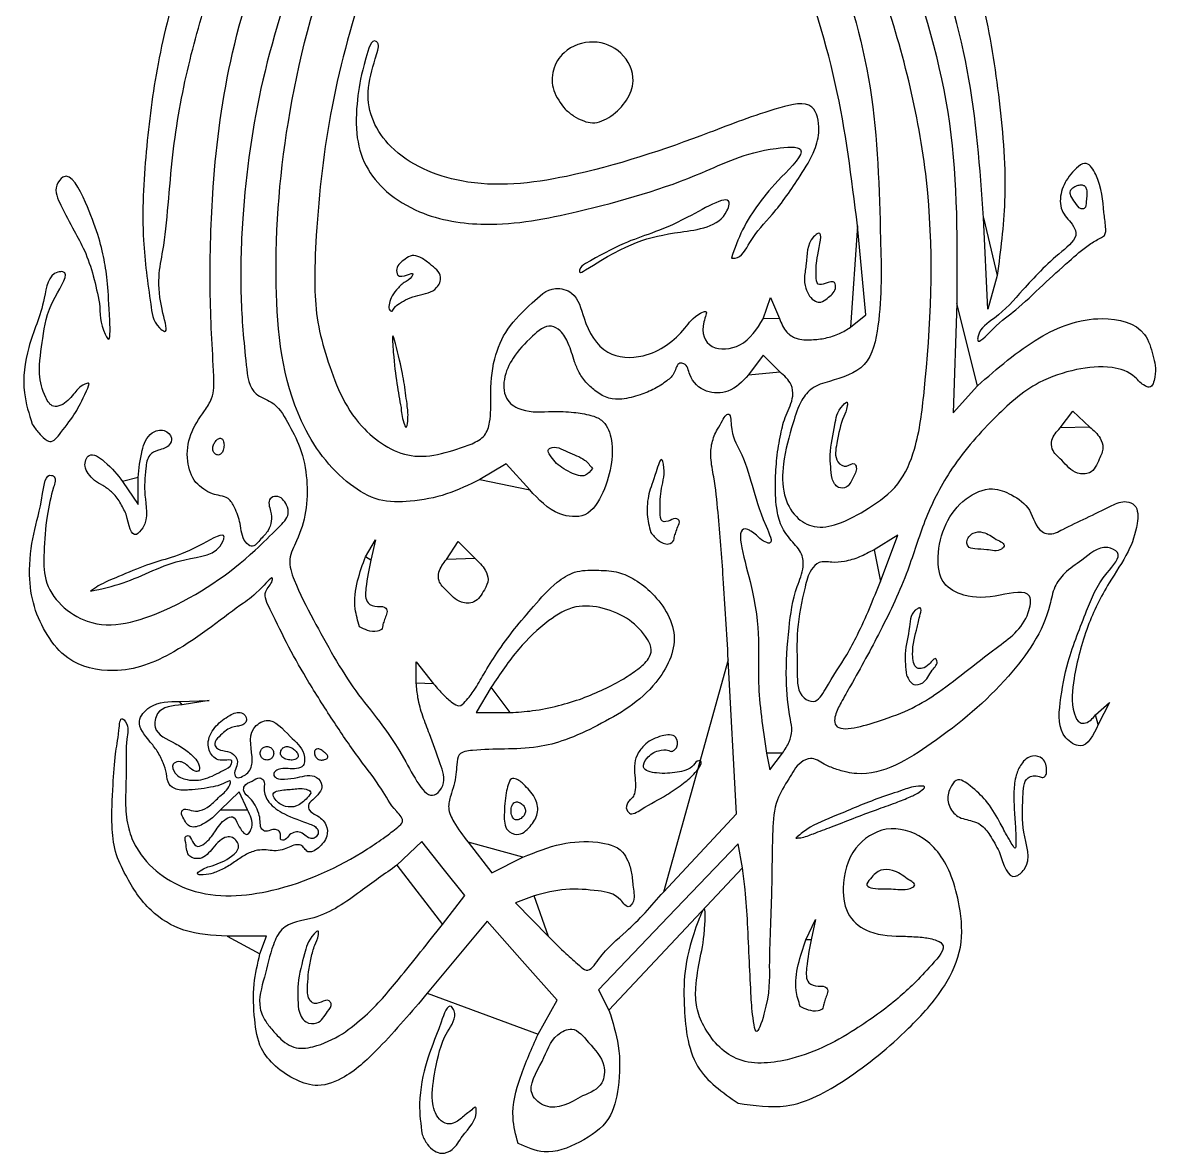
# Model space of a CAD drawing. Extents: x 0.17 to 2.49, y 0.26 to 5.99.
# Drawn here: x 0.166 to 2.489, y 0.264 to 2.58 of the extents above; entities that cross this region are included whole.
import ezdxf

# ---------------------------------------------------------------- set-up
doc = ezdxf.new("R2010")
doc.units = 0
doc.layers.get('0').update_dxf_attribs({"linetype": 'CONTINUOUS'})

msp = doc.modelspace()

# ---------------------------------------------------------------- linework, layer by layer
at = {"color": 7}
for points in [[(1.277778, 2.402778), (1.277778, 2.402778)], [(2.34243, 2.245533), (2.34243, 2.245533)], [(1.861974, 1.956239), (1.893692, 1.981922), (1.876278, 2.164268)], [(2.162845, 2.0625), (2.143669, 1.993056), (2.134806, 2.180556), (2.134806, 2.180556)], [(1.618, 2.097925), (1.618, 2.097925)], [(1.319444, 2.086759), (1.319444, 2.086759)], [(2.215278, 2.032802), (2.215278, 2.032802)], [(0.323953, 2.004695), (0.323953, 2.004695)], [(0.428579, 2.003472), (0.428579, 2.003472)], [(0.916879, 2.001778), (0.916879, 2.001778)], [(1.683147, 1.973686), (1.698326, 2.01723), (1.716548, 1.973893)], [(1.778392, 2.020093), (1.778392, 2.020093)], [(2.079647, 2.005073), (2.072409, 1.780979), (2.122353, 1.83626)], [(1.717408, 1.864663), (1.683022, 1.899048), (1.652986, 1.858423)], [(0.941316, 1.791667), (0.941316, 1.791667)], [(2.291553, 1.749849), (2.317588, 1.784364), (2.352257, 1.751794)], [(0.185956, 1.757352), (0.185956, 1.757352)], [(0.578704, 1.714667), (0.578704, 1.714667)], [(1.086806, 1.717584), (1.086806, 1.717584)], [(1.204853, 1.622994), (1.156473, 1.676545), (1.1029, 1.644212)], [(2.294902, 1.684056), (2.294902, 1.684056)], [(1.333333, 1.66701), (1.333333, 1.66701)], [(0.371039, 1.640211), (0.402778, 1.593114), (0.402778, 1.648069)], [(1.824213, 1.646496), (1.824213, 1.646495)], [(0.378136, 1.572947), (0.378136, 1.572947)], [(1.452875, 1.535858), (1.452875, 1.535858)], [(0.868661, 1.486111), (0.889115, 1.520833), (0.879493, 1.479167)], [(1.034335, 1.480524), (1.058442, 1.517316), (1.09314, 1.482618)], [(1.923382, 1.435554), (1.959134, 1.530538), (1.910308, 1.500362)], [(2.160284, 1.521462), (2.160284, 1.521462)], [(0.305556, 1.415518), (0.305556, 1.415518)], [(1.035044, 1.416311), (1.035044, 1.416311)], [(0.856481, 1.342593), (0.856481, 1.342593)], [(1.854589, 1.284868), (1.854589, 1.284868)], [(0.972376, 1.227211), (0.97253, 1.270833), (1.008105, 1.225694)], [(1.479265, 0.799037), (1.628628, 0.959184), (1.611692, 1.274731)], [(1.977012, 1.243662), (1.977012, 1.243662)], [(1.126024, 1.21875), (1.094957, 1.166667), (1.165013, 1.166667)], [(0.487526, 1.189485), (0.548611, 1.191471), (0.49319, 1.182541)], [(1.312662, 1.195698), (1.312661, 1.195698)], [(2.364117, 1.162042), (2.392689, 1.187499), (2.369599, 1.142361)], [(0.680556, 1.083333), (0.680556, 1.083333)], [(0.729167, 1.083333), (0.729167, 1.083333)], [(0.763889, 1.084153), (0.763889, 1.084153)], [(1.689827, 1.083674), (1.696546, 1.049293), (1.722591, 1.083674)], [(0.626639, 0.967227), (0.609877, 1.004015), (0.57154, 0.967285)], [(0.749235, 0.992133), (0.749235, 0.992133)], [(1.152778, 0.957197), (1.152778, 0.957197)], [(1.196528, 0.965278), (1.196528, 0.965278)], [(1.402778, 0.971403), (1.402778, 0.971403)], [(0.744266, 0.915662), (0.744266, 0.915662)], [(1.75, 0.909568), (1.75, 0.909568)], [(1.026306, 0.732639), (1.071779, 0.791667), (1.02788, 0.847093), (0.983982, 0.902519), (0.932963, 0.854294)], [(1.078908, 0.901011), (1.127291, 0.838271), (1.190999, 0.870524)], [(1.641034, 0.848369), (1.631944, 0.898128), (1.488835, 0.748432), (1.345726, 0.598736), (1.367307, 0.557002)], [(2.166687, 0.881903), (2.166687, 0.881903)], [(0.554717, 0.852708), (0.554717, 0.852708)], [(1.978349, 0.825948), (1.978349, 0.825947)], [(1.213789, 0.791101), (1.17577, 0.776646), (1.243613, 0.707767)], [(1.22219, 0.507565), (1.260908, 0.577631), (1.189249, 0.658393), (1.11759, 0.739155), (0.995064, 0.59152)], [(1.770889, 0.701389), (1.790525, 0.743056), (1.781587, 0.701389)], [(0.652434, 0.672707), (0.665979, 0.708333), (0.585044, 0.708333)], [(0.731316, 0.559028), (0.731316, 0.559028)], [(1.759259, 0.564815), (1.759259, 0.564815)], [(0.821539, 0.508348), (0.821539, 0.508348)], [(1.312946, 0.381236), (1.312946, 0.381236)], [(1.631944, 0.366535), (1.631944, 0.366535)], [(0.984553, 0.302083), (0.984553, 0.302083)], [(1.181275, 0.283855), (1.181275, 0.283855)]]:
    msp.add_lwpolyline(points, close=True, dxfattribs=at)
for points, knots in [([(0.585044, 0.708333), (0.55491, 0.710025), (0.498274, 0.713204), (0.422015, 0.759646), (0.381818, 0.822237), (0.353756, 0.881095), (0.34709, 0.94522), (0.351025, 1.010132), (0.354849, 1.081191), (0.36237, 1.113979), (0.366054, 1.161389), (0.384993, 1.139169), (0.376499, 1.104026), (0.380156, 1.047441), (0.375214, 0.985999), (0.380711, 0.930359), (0.410554, 0.858436), (0.514657, 0.781896), (0.696711, 0.795335), (0.825171, 0.85503), (0.906679, 0.909765), (0.9289, 0.927162), (0.950778, 0.944888), (0.921389, 0.973852), (0.900155, 1.01501), (0.852535, 1.07535), (0.80337, 1.147549), (0.754891, 1.223823), (0.709493, 1.302373), (0.682651, 1.359799), (0.655478, 1.413329), (0.675972, 1.42903), (0.680193, 1.44952), (0.643982, 1.408175), (0.59638, 1.3775), (0.490491, 1.289317), (0.365679, 1.241783), (0.263028, 1.264837), (0.214647, 1.324503), (0.187198, 1.38324), (0.177091, 1.454095), (0.187185, 1.537634), (0.204545, 1.588078), (0.213172, 1.659633), (0.232881, 1.649557), (0.232936, 1.639068), (0.224929, 1.613599), (0.21376, 1.564831), (0.210048, 1.501764), (0.207379, 1.416117), (0.30736, 1.323354), (0.48334, 1.377751), (0.608011, 1.462838), (0.681253, 1.537269), (0.713353, 1.568074), (0.707698, 1.595542), (0.691626, 1.613488), (0.666097, 1.604399), (0.675089, 1.579906), (0.677121, 1.55918), (0.669812, 1.537637), (0.6544, 1.523611), (0.637962, 1.50123), (0.614449, 1.522457), (0.613909, 1.553014), (0.602535, 1.582939), (0.590175, 1.606362), (0.571152, 1.611409), (0.553466, 1.614091), (0.536757, 1.624413), (0.51352, 1.642909), (0.500213, 1.684621), (0.506708, 1.738428), (0.533068, 1.777505), (0.558986, 1.813881), (0.557355, 1.870711), (0.552882, 1.943724), (0.549417, 2.039204), (0.550898, 2.139072), (0.558455, 2.301612), (0.589076, 2.528792), (0.697228, 2.847668), (0.874913, 3.222944), (1.062964, 3.631073), (1.186532, 4.028068), (1.21384, 4.340943), (1.207734, 4.469168), (1.21553, 4.545785), (1.239383, 4.431111), (1.229859, 4.330067), (1.226967, 4.107781), (1.206186, 3.891691), (1.147175, 3.665351), (1.050342, 3.409378), (0.90734, 3.103864), (0.756472, 2.788766), (0.650965, 2.470041), (0.616023, 2.222115), (0.610599, 2.022691), (0.620614, 1.90971), (0.63097, 1.818593), (0.684074, 1.803924), (0.710265, 1.76014), (0.738175, 1.70795), (0.750495, 1.644451), (0.748861, 1.578572), (0.732021, 1.525425), (0.707556, 1.48047), (0.727496, 1.421887), (0.772849, 1.335381), (0.849444, 1.197493), (0.929132, 1.119009), (0.997225, 0.974642), (1.03474, 1.024524), (1.018815, 1.06942), (1.003342, 1.114955), (0.985157, 1.159174), (0.975563, 1.19409), (0.973351, 1.217079), (0.972376, 1.227211)], [0, 0, 0, 0, 0.089432, 0.168084, 0.256543, 0.309173, 0.36238, 0.44634, 0.510096, 0.559352, 0.583915, 0.593215, 0.628158, 0.688366, 0.763517, 0.812685, 0.85437, 0.994437, 1.162238, 1.375084, 1.418712, 1.451276, 1.466067, 1.490276, 1.54605, 1.62142, 1.71272, 1.810379, 1.893426, 1.979248, 2.017335, 2.043836, 2.046959, 2.073968, 2.124546, 2.298773, 2.428011, 2.525286, 2.587085, 2.652101, 2.717578, 2.801915, 2.886702, 2.928464, 2.934884, 2.943736, 2.956317, 3.016998, 3.090985, 3.147607, 3.26799, 3.426394, 3.650584, 3.71732, 3.75162, 3.769679, 3.797388, 3.810625, 3.836234, 3.856864, 3.876781, 3.899594, 3.924491, 3.938609, 3.97885, 4.013279, 4.035991, 4.052956, 4.069399, 4.089765, 4.110721, 4.157493, 4.212356, 4.268196, 4.297493, 4.343462, 4.431036, 4.520958, 4.628653, 4.730965, 5.009022, 5.312888, 5.736112, 6.25724, 6.648484, 7.011219, 7.106479, 7.132685, 7.164713, 7.32518, 7.563263, 7.770458, 7.990748, 8.258081, 8.592116, 9.001771, 9.306318, 9.5933, 9.754131, 9.893696, 9.956414, 9.991264, 10.044123, 10.102184, 10.170112, 10.234928, 10.297478, 10.337867, 10.381034, 10.471628, 10.640997, 10.818919, 10.909967, 10.931534, 10.97647, 11.041361, 11.080365, 11.119053, 11.149546, 11.149546, 11.149546, 11.149546]), ([(2.134806, 2.180556), (2.127494, 2.282133), (2.112691, 2.48777), (2.008026, 2.82186), (1.884013, 3.093681), (1.78366, 3.311153), (1.732623, 3.424548), (1.667812, 3.572823), (1.603485, 3.768584), (1.547699, 4.033792), (1.539917, 4.273716), (1.526683, 4.409238), (1.536476, 4.51212), (1.5488, 4.194385), (1.580176, 4.057752), (1.699422, 3.629598), (1.8574, 3.312222), (1.995677, 3.020354), (2.080587, 2.809037), (2.138479, 2.616458), (2.169171, 2.419885), (2.18446, 2.23183), (2.169287, 2.112968), (2.162845, 2.0625)], [0, 0, 0, 0, 0.304595, 0.616636, 1.042894, 1.201134, 1.335145, 1.415928, 1.686643, 1.950081, 2.233094, 2.380739, 2.39926, 2.496066, 2.86156, 3.216311, 3.67975, 3.966323, 4.177761, 4.363661, 4.567734, 4.774142, 4.926451, 4.926451, 4.926451, 4.926451]), ([(0.428579, 2.003472), (0.422442, 2.047064), (0.407859, 2.150649), (0.417362, 2.316253), (0.44044, 2.501205), (0.490759, 2.694611), (0.576878, 2.918224), (0.691797, 3.16111), (0.801818, 3.391868), (0.883414, 3.574036), (0.944749, 3.74471), (0.994779, 3.928873), (1.034063, 4.137031), (1.039826, 4.28994), (1.043612, 4.386358), (1.041903, 4.420364), (1.063611, 4.472751), (1.052559, 4.255012), (1.056365, 4.168562), (1.040619, 3.942096), (0.991296, 3.719095), (0.888993, 3.426122), (0.757484, 3.143348), (0.636737, 2.881822), (0.556179, 2.676301), (0.502984, 2.490839), (0.469372, 2.310355), (0.46083, 2.122331), (0.436017, 2.038687), (0.466874, 1.938309), (0.432811, 1.965067), (0.430457, 1.986431), (0.428579, 2.003472)], [0, 0, 0, 0, 0.131816, 0.313229, 0.49506, 0.690722, 0.910813, 1.213041, 1.496525, 1.677903, 1.811524, 2.040127, 2.250086, 2.444604, 2.500037, 2.537397, 2.549231, 2.650778, 2.84556, 3.011133, 3.268975, 3.551618, 3.932163, 4.206876, 4.414786, 4.594945, 4.781174, 4.978716, 5.10666, 5.144522, 5.157566, 5.209, 5.209, 5.209, 5.209]), ([(1.1029, 1.644212), (1.080513, 1.633278), (1.035257, 1.611177), (0.964711, 1.598062), (0.893971, 1.597039), (0.831414, 1.634786), (0.777607, 1.690407), (0.700653, 1.820642), (0.675083, 2.06957), (0.70479, 2.407845), (0.778405, 2.681905), (0.867167, 2.878964), (0.931431, 3.017046), (1.035525, 3.231259), (1.146983, 3.469184), (1.266142, 3.736679), (1.279193, 3.872319), (1.324525, 3.979623), (1.344199, 3.89774), (1.366857, 3.823281), (1.416517, 3.642186), (1.513935, 3.417696), (1.658034, 3.114437), (1.813034, 2.788248), (1.916349, 2.449681), (1.922151, 2.178499), (1.927542, 1.994012), (1.902277, 1.870525), (1.831675, 1.849067), (1.783384, 1.835044), (1.757123, 1.802558), (1.740928, 1.748582), (1.722673, 1.684624), (1.721278, 1.615991), (1.745644, 1.567336), (1.788925, 1.541845), (1.84453, 1.553335), (1.901265, 1.585097), (1.964901, 1.63099), (2.001103, 1.718695), (2.024804, 1.918992), (2.039616, 2.235456), (1.932731, 2.678102), (1.733974, 3.112098), (1.539503, 3.503714), (1.421266, 3.933956), (1.425524, 4.099701), (1.393691, 4.470681), (1.439556, 4.311677), (1.435242, 4.151129), (1.491585, 3.875643), (1.597414, 3.567739), (1.771854, 3.186883), (1.959641, 2.791857), (2.082759, 2.377584), (2.080679, 2.12858), (2.079647, 2.005073)], [0, 0, 0, 0, 0.074356, 0.150311, 0.214355, 0.280793, 0.361823, 0.445694, 0.729491, 1.087188, 1.468237, 1.571138, 1.73542, 1.925555, 2.283047, 2.540171, 2.755432, 2.773171, 2.808788, 2.906272, 3.094953, 3.318845, 3.660461, 4.093401, 4.404554, 4.714989, 4.892915, 4.977273, 5.056203, 5.094146, 5.126377, 5.175754, 5.262455, 5.326057, 5.376596, 5.418521, 5.466271, 5.53764, 5.615583, 5.694636, 5.812667, 6.221624, 6.635425, 7.167029, 7.637707, 7.990708, 8.365935, 8.514861, 8.547018, 8.779134, 9.048918, 9.361314, 9.762776, 10.301235, 10.675842, 11.044512, 11.044512, 11.044512, 11.044512]), ([(1.876278, 2.164268), (1.864282, 2.261917), (1.839763, 2.461512), (1.733653, 2.782029), (1.597561, 3.078619), (1.477048, 3.341299), (1.396248, 3.531236), (1.361752, 3.663036), (1.334401, 3.737043), (1.331111, 3.769912), (1.30669, 3.783409), (1.307774, 3.727935), (1.283911, 3.688348), (1.260516, 3.592943), (1.214454, 3.465193), (1.121666, 3.250878), (0.997155, 2.986849), (0.871764, 2.692729), (0.793539, 2.413994), (0.769473, 2.197851), (0.762963, 2.049928), (0.76865, 1.965446), (0.795947, 1.867259), (0.839115, 1.756263), (0.96387, 1.672801), (1.044802, 1.702283), (1.086806, 1.717584)], [0, 0, 0, 0, 0.294519, 0.602002, 1.007433, 1.273698, 1.468815, 1.626887, 1.678052, 1.710003, 1.718036, 1.749475, 1.810821, 1.888793, 2.026849, 2.226401, 2.584734, 2.904902, 3.183923, 3.449807, 3.555127, 3.628207, 3.702382, 3.860602, 3.978273, 4.105239, 4.105239, 4.105239, 4.105239]), ([(1.618, 2.097925), (1.624831, 2.117388), (1.638585, 2.156581), (1.676417, 2.21446), (1.712321, 2.257036), (1.786589, 2.329508), (1.655216, 2.320189), (1.536859, 2.256293), (1.326447, 2.195255), (1.132914, 2.157597), (0.994475, 2.179395), (0.912208, 2.228644), (0.865034, 2.285491), (0.846259, 2.354981), (0.852321, 2.43621), (0.861551, 2.48124), (0.881537, 2.552214), (0.896806, 2.53506), (0.89317, 2.521687), (0.883991, 2.490466), (0.868742, 2.441709), (0.880724, 2.375896), (0.937926, 2.297167), (1.082717, 2.236163), (1.311162, 2.262211), (1.532821, 2.338019), (1.678956, 2.396643), (1.788543, 2.424833), (1.801014, 2.36089), (1.788307, 2.313168), (1.752704, 2.255774), (1.707963, 2.190555), (1.660051, 2.143809), (1.638228, 2.096176), (1.6206, 2.0977), (1.618, 2.097925)], [0, 0, 0, 0, 0.062188, 0.125228, 0.197532, 0.265447, 0.315416, 0.475474, 0.742491, 0.933516, 1.070495, 1.149765, 1.216932, 1.285858, 1.363622, 1.441538, 1.481951, 1.488299, 1.501114, 1.519801, 1.588911, 1.649559, 1.713186, 1.873656, 2.089298, 2.3951, 2.548393, 2.613932, 2.663059, 2.704588, 2.765478, 2.863053, 2.936727, 2.98074, 2.988356, 2.988356, 2.988356, 2.988356]), ([(1.277778, 2.402778), (1.268383, 2.41501), (1.250397, 2.438428), (1.249567, 2.484341), (1.276759, 2.528177), (1.334976, 2.548559), (1.397371, 2.523705), (1.42428, 2.46719), (1.404617, 2.418448), (1.374814, 2.388164), (1.3407, 2.371741), (1.313919, 2.378629), (1.294974, 2.388086), (1.283537, 2.397857), (1.277778, 2.402778)], [0, 0, 0, 0, 0.045284, 0.086691, 0.128619, 0.192721, 0.253475, 0.315451, 0.356721, 0.402564, 0.442942, 0.461142, 0.483457, 0.506097, 0.506097, 0.506097, 0.506097]), ([(2.215278, 2.032802), (2.238501, 2.058348), (2.271737, 2.094909), (2.331415, 2.139987), (2.31376, 2.172972), (2.289856, 2.193774), (2.291997, 2.237111), (2.309711, 2.268), (2.34446, 2.303563), (2.377361, 2.250788), (2.378924, 2.206831), (2.384428, 2.166787), (2.385698, 2.144764), (2.368554, 2.136447), (2.343445, 2.121398), (2.304619, 2.086997), (2.256174, 2.043515), (2.2012, 1.989552), (2.167236, 1.968657), (2.120404, 1.91727), (2.125336, 1.954564), (2.16845, 1.979245), (2.197295, 2.012235), (2.215278, 2.032802)], [0, 0, 0, 0, 0.111693, 0.159851, 0.178806, 0.213812, 0.252727, 0.292951, 0.331232, 0.361279, 0.4409, 0.470447, 0.48777, 0.497762, 0.52351, 0.578084, 0.650052, 0.725174, 0.787979, 0.825053, 0.83309, 0.882831, 0.965176, 0.965176, 0.965176, 0.965176]), ([(0.323953, 2.004695), (0.319947, 2.023626), (0.312128, 2.06057), (0.295448, 2.110924), (0.269314, 2.157944), (0.247685, 2.199513), (0.227988, 2.240491), (0.260982, 2.283515), (0.311508, 2.181627), (0.336859, 2.090101), (0.342381, 2.027585), (0.346701, 1.920695), (0.324675, 1.96114), (0.324286, 1.984609), (0.323953, 2.004695)], [0, 0, 0, 0, 0.058029, 0.11324, 0.158629, 0.217707, 0.259703, 0.280659, 0.349908, 0.473055, 0.598513, 0.636081, 0.646826, 0.710626, 0.710626, 0.710626, 0.710626]), ([(1.319444, 2.086759), (1.346617, 2.101937), (1.416902, 2.141197), (1.48806, 2.153484), (1.623793, 2.23689), (1.598478, 2.161513), (1.461542, 2.146806), (1.406375, 2.129179), (1.306548, 2.065389), (1.307176, 2.079214), (1.313881, 2.083337), (1.319444, 2.086759)], [0, 0, 0, 0, 0.088706, 0.229452, 0.318728, 0.333018, 0.437492, 0.646931, 0.659903, 0.663642, 0.68187, 0.68187, 0.68187, 0.68187]), ([(2.34243, 2.245533), (2.340545, 2.246515), (2.336178, 2.248791), (2.327829, 2.247157), (2.319336, 2.243639), (2.310803, 2.236289), (2.313089, 2.222602), (2.323128, 2.212543), (2.329562, 2.197979), (2.345043, 2.199038), (2.344381, 2.214484), (2.346724, 2.226402), (2.346432, 2.237624), (2.343576, 2.243268), (2.34243, 2.245533)], [0, 0, 0, 0, 0.006229, 0.01444, 0.024031, 0.034548, 0.044669, 0.060862, 0.078624, 0.085052, 0.100237, 0.113433, 0.124726, 0.132299, 0.132299, 0.132299, 0.132299]), ([(1.778392, 2.020093), (1.775313, 2.025438), (1.768432, 2.037381), (1.76688, 2.060886), (1.774, 2.095665), (1.771465, 2.129661), (1.807635, 2.159501), (1.791989, 2.09529), (1.791052, 2.074305), (1.792632, 2.040799), (1.812065, 2.046044), (1.831336, 2.053441), (1.832775, 2.028449), (1.81716, 2.018117), (1.803276, 2.006301), (1.787833, 2.008582), (1.781878, 2.015843), (1.778392, 2.020093)], [0, 0, 0, 0, 0.018325, 0.040945, 0.068337, 0.125532, 0.137659, 0.181775, 0.224924, 0.242406, 0.256745, 0.276, 0.288289, 0.314408, 0.32933, 0.340667, 0.356672, 0.356672, 0.356672, 0.356672]), ([(0.916879, 2.001778), (0.917978, 2.006774), (0.920517, 2.018328), (0.932235, 2.033506), (0.947, 2.048719), (0.960473, 2.054354), (0.968033, 2.068699), (0.94974, 2.061467), (0.933505, 2.057634), (0.930544, 2.082159), (0.946701, 2.093768), (0.963347, 2.105321), (0.983503, 2.099557), (1.001973, 2.084219), (1.028678, 2.064234), (1.013078, 2.027884), (0.981727, 2.023721), (0.955834, 2.015145), (0.939093, 2.005919), (0.928039, 1.998646), (0.923452, 1.986872), (0.915366, 1.992352), (0.916242, 1.997808), (0.916879, 2.001778)], [0, 0, 0, 0, 0.015169, 0.035081, 0.056693, 0.076603, 0.082272, 0.093142, 0.113331, 0.125911, 0.152204, 0.168161, 0.184276, 0.209332, 0.244246, 0.267141, 0.308724, 0.330548, 0.350301, 0.364421, 0.373214, 0.377301, 0.388224, 0.388224, 0.388224, 0.388224]), ([(0.185956, 1.757352), (0.179248, 1.77863), (0.163178, 1.829605), (0.175552, 1.922616), (0.210219, 1.993107), (0.21854, 2.067558), (0.266498, 2.072539), (0.214547, 1.995365), (0.21014, 1.942576), (0.196143, 1.866597), (0.207702, 1.821365), (0.225121, 1.791364), (0.252077, 1.796836), (0.270338, 1.818458), (0.283702, 1.836196), (0.306034, 1.844248), (0.288398, 1.80847), (0.276853, 1.78178), (0.250448, 1.748885), (0.227561, 1.717096), (0.209417, 1.728278), (0.198142, 1.740372), (0.19029, 1.751313), (0.185956, 1.757352)], [0, 0, 0, 0, 0.066643, 0.15965, 0.265833, 0.325707, 0.335774, 0.390025, 0.478211, 0.551466, 0.601406, 0.624986, 0.639972, 0.674872, 0.705435, 0.713406, 0.729243, 0.779494, 0.830281, 0.859354, 0.870015, 0.887994, 0.910144, 0.910144, 0.910144, 0.910144]), ([(1.086806, 1.717584), (1.096341, 1.722323), (1.11487, 1.73153), (1.126485, 1.769576), (1.123699, 1.822012), (1.128246, 1.888282), (1.157563, 1.957527), (1.204737, 2.000893), (1.248143, 2.042828), (1.303016, 2.026678), (1.315968, 1.964156), (1.353762, 1.895234), (1.450834, 1.889721), (1.514968, 1.939062), (1.540726, 1.979139), (1.571834, 1.992798), (1.552116, 1.951022), (1.572478, 1.905509), (1.647298, 1.914524), (1.670289, 1.952466), (1.683147, 1.973686)], [0, 0, 0, 0, 0.030599, 0.059455, 0.111502, 0.189621, 0.25666, 0.329437, 0.385858, 0.420327, 0.477536, 0.562702, 0.63531, 0.737715, 0.78195, 0.793169, 0.814493, 0.867619, 0.924404, 0.996465, 0.996465, 0.996465, 0.996465]), ([(2.122353, 1.83626), (2.162808, 1.871768), (2.237242, 1.9371), (2.358778, 1.98566), (2.464347, 1.961654), (2.482249, 1.897518), (2.490206, 1.865192), (2.479557, 1.829458), (2.463723, 1.836725), (2.454074, 1.843541), (2.437094, 1.864064), (2.39002, 1.878996), (2.322056, 1.871349), (2.233787, 1.842712), (2.148116, 1.764567), (2.066379, 1.670587), (2.012123, 1.562239), (1.978773, 1.448015), (1.925434, 1.335778), (1.876753, 1.247317), (1.844191, 1.190148), (1.831485, 1.166529), (1.82505, 1.122401), (1.949823, 1.154757), (2.036459, 1.198212), (2.144467, 1.289714), (2.223059, 1.34296), (2.237341, 1.422439), (2.156622, 1.403224), (2.104261, 1.399328), (2.044737, 1.429088), (2.038346, 1.491967), (2.053118, 1.553781), (2.092906, 1.606456), (2.14767, 1.631956), (2.195061, 1.613099), (2.234251, 1.585054), (2.241209, 1.541516), (2.272959, 1.529427), (2.304016, 1.546176), (2.346337, 1.565491), (2.388312, 1.586614), (2.422637, 1.602655), (2.452506, 1.589863), (2.449933, 1.543642), (2.431338, 1.491722), (2.385692, 1.426204), (2.343625, 1.341254), (2.319972, 1.248462), (2.312724, 1.182747), (2.327646, 1.144727), (2.34977, 1.144663), (2.358237, 1.154919), (2.364117, 1.162042)], [0, 0, 0, 0, 0.160258, 0.29486, 0.387546, 0.433564, 0.478409, 0.502154, 0.511129, 0.524097, 0.538857, 0.589413, 0.662193, 0.743084, 0.86304, 1.003128, 1.116018, 1.222881, 1.359679, 1.487189, 1.526753, 1.55595, 1.569277, 1.648085, 1.787268, 1.945086, 2.042833, 2.076448, 2.136287, 2.211008, 2.258398, 2.313067, 2.382589, 2.44841, 2.506104, 2.546714, 2.595193, 2.645961, 2.659344, 2.690461, 2.743664, 2.802288, 2.833429, 2.851037, 2.888848, 2.949085, 3.024326, 3.123465, 3.234035, 3.306298, 3.327514, 3.339021, 3.365184, 3.365184, 3.365184, 3.365184]), ([(1.652986, 1.858423), (1.64029, 1.844859), (1.617147, 1.820135), (1.563329, 1.820461), (1.53226, 1.849037), (1.52811, 1.880975), (1.506478, 1.884292), (1.503223, 1.860411), (1.484278, 1.844686), (1.460518, 1.828759), (1.429175, 1.816803), (1.39797, 1.807816), (1.365737, 1.809185), (1.341614, 1.823053), (1.321155, 1.841127), (1.305732, 1.86192), (1.294758, 1.890308), (1.286445, 1.92074), (1.27171, 1.947538), (1.241887, 1.96582), (1.204272, 1.932645), (1.171613, 1.898537), (1.149158, 1.852243), (1.152845, 1.805324), (1.197402, 1.779568), (1.245135, 1.784827), (1.292518, 1.782808), (1.326421, 1.777643), (1.35869, 1.765736), (1.375887, 1.726905), (1.373764, 1.674578), (1.359016, 1.619573), (1.325006, 1.563083), (1.2529, 1.570921), (1.222974, 1.603355), (1.204853, 1.622994)], [0, 0, 0, 0, 0.053516, 0.097553, 0.145462, 0.170534, 0.178871, 0.201127, 0.223863, 0.253878, 0.28597, 0.324251, 0.350675, 0.380147, 0.405467, 0.432543, 0.456743, 0.496311, 0.527077, 0.5473, 0.591058, 0.650896, 0.697977, 0.741376, 0.775904, 0.838581, 0.882489, 0.918013, 0.942012, 0.981661, 1.033551, 1.097488, 1.156211, 1.207492, 1.286209, 1.286209, 1.286209, 1.286209]), ([(1.716548, 1.973893), (1.720531, 1.963979), (1.727465, 1.946723), (1.752983, 1.930177), (1.781663, 1.929881), (1.811455, 1.933273), (1.838804, 1.941624), (1.854631, 1.951607), (1.861974, 1.956239)], [0, 0, 0, 0, 0.031312, 0.054508, 0.086257, 0.114869, 0.14487, 0.17084, 0.17084, 0.17084, 0.17084]), ([(0.941316, 1.791667), (0.935454, 1.822913), (0.927891, 1.86323), (0.921604, 1.961269), (0.940436, 1.879669), (0.948025, 1.843723), (0.95393, 1.796077), (0.95676, 1.774039), (0.952601, 1.745173), (0.942964, 1.770569), (0.942027, 1.782566), (0.941316, 1.791667)], [0, 0, 0, 0, 0.114366, 0.147562, 0.198675, 0.249895, 0.295208, 0.325079, 0.338393, 0.348593, 0.380632, 0.380632, 0.380632, 0.380632]), ([(1.722591, 1.083674), (1.727676, 1.09112), (1.737143, 1.104978), (1.743514, 1.129583), (1.734691, 1.172169), (1.727974, 1.242137), (1.734392, 1.333563), (1.745115, 1.411604), (1.767462, 1.459273), (1.763815, 1.495702), (1.739639, 1.519024), (1.7183, 1.548753), (1.708654, 1.590972), (1.707638, 1.637764), (1.710485, 1.688596), (1.717867, 1.734349), (1.728393, 1.776856), (1.746241, 1.808319), (1.741931, 1.843671), (1.726546, 1.85684), (1.717408, 1.864663)], [0, 0, 0, 0, 0.02696, 0.050179, 0.073678, 0.155929, 0.260972, 0.348043, 0.390484, 0.416185, 0.451587, 0.487477, 0.525088, 0.578912, 0.627888, 0.677575, 0.717727, 0.759087, 0.782824, 0.817551, 0.817551, 0.817551, 0.817551]), ([(1.824213, 1.646495), (1.822152, 1.66246), (1.817441, 1.698959), (1.830653, 1.752388), (1.833732, 1.784624), (1.856383, 1.806218), (1.855041, 1.787466), (1.842848, 1.765385), (1.835554, 1.725668), (1.827462, 1.684136), (1.852713, 1.666099), (1.869518, 1.681493), (1.877051, 1.663064), (1.865627, 1.647999), (1.857994, 1.626033), (1.832956, 1.625874), (1.827466, 1.638822), (1.824213, 1.646496)], [0, 0, 0, 0, 0.048346, 0.110533, 0.154543, 0.16436, 0.171745, 0.194632, 0.251225, 0.289268, 0.309157, 0.32602, 0.33376, 0.357261, 0.38029, 0.39593, 0.418681, 0.418681, 0.418681, 0.418681]), ([(1.611692, 1.274731), (1.60848, 1.330449), (1.602674, 1.431154), (1.592802, 1.556198), (1.584919, 1.638668), (1.574672, 1.685626), (1.576778, 1.719401), (1.58739, 1.744822), (1.599234, 1.762514), (1.604169, 1.774416), (1.61714, 1.781762), (1.616005, 1.734572), (1.639549, 1.702862), (1.66425, 1.622181), (1.674382, 1.579142), (1.707397, 1.508472), (1.680495, 1.518189), (1.671251, 1.529328), (1.660561, 1.537383), (1.62026, 1.557956), (1.686368, 1.357019), (1.664566, 1.257781), (1.682487, 1.134262), (1.689827, 1.083674)], [0, 0, 0, 0, 0.167418, 0.302596, 0.376354, 0.415791, 0.446217, 0.476225, 0.497027, 0.510403, 0.513908, 0.537445, 0.592641, 0.667557, 0.756331, 0.791481, 0.804489, 0.822916, 0.837258, 0.844566, 0.950854, 1.159542, 1.304292, 1.304292, 1.304292, 1.304292]), ([(0.402778, 1.648069), (0.404564, 1.666297), (0.407679, 1.698076), (0.422868, 1.740485), (0.45555, 1.749196), (0.474217, 1.732018), (0.466704, 1.709625), (0.445432, 1.705707), (0.421851, 1.694729), (0.417116, 1.656937), (0.413316, 1.609138), (0.427099, 1.560316), (0.390698, 1.518975), (0.38336, 1.550504), (0.378136, 1.572947)], [0, 0, 0, 0, 0.055914, 0.097487, 0.122888, 0.143987, 0.158742, 0.183383, 0.204034, 0.231868, 0.286758, 0.354088, 0.372764, 0.4189, 0.4189, 0.4189, 0.4189]), ([(2.294902, 1.684056), (2.286844, 1.690916), (2.274168, 1.701708), (2.272767, 1.72998), (2.28424, 1.742115), (2.291553, 1.749849)], [0, 0, 0, 0, 0.030228, 0.047554, 0.078, 0.078, 0.078, 0.078]), ([(2.352257, 1.751794), (2.360145, 1.744837), (2.373085, 1.733424), (2.38193, 1.707638), (2.370396, 1.683466), (2.358021, 1.654401), (2.319161, 1.655429), (2.304291, 1.672977), (2.294902, 1.684056)], [0, 0, 0, 0, 0.031277, 0.051312, 0.075883, 0.110146, 0.134613, 0.176521, 0.176521, 0.176521, 0.176521]), ([(0.578704, 1.714667), (0.57856, 1.71776), (0.57832, 1.72293), (0.573544, 1.729766), (0.565973, 1.727955), (0.561005, 1.722376), (0.556861, 1.715455), (0.554976, 1.707858), (0.556583, 1.700823), (0.560895, 1.695847), (0.567303, 1.693518), (0.574059, 1.697162), (0.577874, 1.705006), (0.578409, 1.711231), (0.578704, 1.714667)], [0, 0, 0, 0, 0.009342, 0.015613, 0.021502, 0.029445, 0.037816, 0.045543, 0.052315, 0.058587, 0.064685, 0.07114, 0.079511, 0.08982, 0.08982, 0.08982, 0.08982]), ([(0.378136, 1.572947), (0.374278, 1.581332), (0.366613, 1.597992), (0.350421, 1.618638), (0.331329, 1.631845), (0.313097, 1.641429), (0.300892, 1.655519), (0.290453, 1.672603), (0.301691, 1.704917), (0.344159, 1.675007), (0.360695, 1.653601), (0.371039, 1.640211)], [0, 0, 0, 0, 0.02766, 0.054958, 0.077353, 0.096931, 0.116191, 0.132434, 0.156339, 0.189675, 0.245361, 0.245361, 0.245361, 0.245361]), ([(1.333333, 1.66701), (1.328348, 1.673204), (1.315018, 1.689762), (1.283577, 1.697635), (1.256373, 1.715742), (1.240155, 1.703624), (1.248274, 1.691698), (1.260074, 1.674911), (1.284502, 1.659066), (1.318033, 1.646533), (1.329083, 1.661322), (1.333333, 1.66701)], [0, 0, 0, 0, 0.023226, 0.062098, 0.098355, 0.104009, 0.114615, 0.132161, 0.170526, 0.201934, 0.22157, 0.22157, 0.22157, 0.22157]), ([(1.452875, 1.535858), (1.449661, 1.547895), (1.442851, 1.573404), (1.448406, 1.619719), (1.459814, 1.644002), (1.473994, 1.69425), (1.483769, 1.659019), (1.473054, 1.626269), (1.471424, 1.590861), (1.472788, 1.554725), (1.492896, 1.559378), (1.503795, 1.566723), (1.514494, 1.558699), (1.507628, 1.547241), (1.504719, 1.536439), (1.500967, 1.527259), (1.500573, 1.517058), (1.485938, 1.508714), (1.466936, 1.518746), (1.457571, 1.530144), (1.452875, 1.535858)], [0, 0, 0, 0, 0.037628, 0.079739, 0.127065, 0.154571, 0.164136, 0.21345, 0.262431, 0.281647, 0.297348, 0.311529, 0.317915, 0.330558, 0.343242, 0.353732, 0.359802, 0.37268, 0.394963, 0.417368, 0.417368, 0.417368, 0.417368]), ([(0.305556, 1.415518), (0.310725, 1.419171), (0.328297, 1.431589), (0.367336, 1.446727), (0.442321, 1.480264), (0.490946, 1.484397), (0.583747, 1.540685), (0.568083, 1.488092), (0.473915, 1.484324), (0.395173, 1.434904), (0.328104, 1.420396), (0.305556, 1.415518)], [0, 0, 0, 0, 0.018917, 0.064307, 0.126645, 0.249977, 0.295379, 0.304627, 0.391096, 0.526213, 0.594648, 0.594648, 0.594648, 0.594648]), ([(2.160284, 1.521462), (2.151842, 1.527508), (2.13775, 1.537599), (2.111588, 1.537182), (2.098444, 1.521212), (2.102215, 1.504487), (2.120751, 1.500916), (2.142302, 1.501957), (2.165221, 1.494792), (2.181866, 1.51148), (2.169439, 1.517228), (2.160284, 1.521462)], [0, 0, 0, 0, 0.030465, 0.050855, 0.072644, 0.081891, 0.096748, 0.121372, 0.151598, 0.159284, 0.180779, 0.180779, 0.180779, 0.180779]), ([(2.369599, 1.142361), (2.359203, 1.120433), (2.342797, 1.08583), (2.285568, 1.122194), (2.291063, 1.193315), (2.306709, 1.278236), (2.344815, 1.371473), (2.369486, 1.437355), (2.423461, 1.491801), (2.374057, 1.513533), (2.33999, 1.479694), (2.301763, 1.456459), (2.277551, 1.423838), (2.264566, 1.343522), (2.181088, 1.223441), (2.046436, 1.11114), (1.922958, 1.034592), (1.853168, 1.044096), (1.830694, 1.051221), (1.806361, 1.060733), (1.783308, 1.077464), (1.752683, 1.06192), (1.735019, 1.028711), (1.706168, 0.984952), (1.700987, 0.903151), (1.701784, 0.793464), (1.693556, 0.655277), (1.697876, 0.585827), (1.669338, 0.498626), (1.66066, 0.548633), (1.658224, 0.588893), (1.654657, 0.659439), (1.651706, 0.731479), (1.647643, 0.795833), (1.6429, 0.833536), (1.641034, 0.848369)], [0, 0, 0, 0, 0.057557, 0.090829, 0.163345, 0.248894, 0.360085, 0.448778, 0.495218, 0.517455, 0.576246, 0.620804, 0.655051, 0.693149, 0.86175, 1.072083, 1.236712, 1.256671, 1.281739, 1.306893, 1.336802, 1.357726, 1.399629, 1.448512, 1.512743, 1.637653, 1.789689, 1.888922, 1.927544, 1.947742, 1.999121, 2.070893, 2.149469, 2.218644, 2.263513, 2.263513, 2.263513, 2.263513]), ([(1.910308, 1.500362), (1.900466, 1.495061), (1.881199, 1.484685), (1.851566, 1.47576), (1.824073, 1.473359), (1.797861, 1.478688), (1.77684, 1.455248), (1.764669, 1.407737), (1.750042, 1.335976), (1.753589, 1.263193), (1.752879, 1.201076), (1.792522, 1.183249), (1.820771, 1.232699), (1.840676, 1.263406), (1.854589, 1.284868)], [0, 0, 0, 0, 0.033516, 0.065612, 0.091549, 0.117308, 0.138631, 0.176976, 0.265217, 0.353203, 0.407088, 0.426954, 0.462553, 0.5452, 0.5452, 0.5452, 0.5452]), ([(0.856481, 1.342593), (0.852826, 1.354711), (0.843575, 1.385378), (0.850099, 1.435662), (0.862695, 1.469896), (0.868661, 1.486111)], [0, 0, 0, 0, 0.037707, 0.095422, 0.14736, 0.14736, 0.14736, 0.14736]), ([(0.879493, 1.479167), (0.875657, 1.460994), (0.869836, 1.433419), (0.866937, 1.390191), (0.890913, 1.382569), (0.905416, 1.385418), (0.914615, 1.376253), (0.910463, 1.365114), (0.907031, 1.354996), (0.903617, 1.34645), (0.903507, 1.336773), (0.889445, 1.331684), (0.87335, 1.333861), (0.861906, 1.339785), (0.856481, 1.342593)], [0, 0, 0, 0, 0.058617, 0.088942, 0.109753, 0.123047, 0.131462, 0.142856, 0.154708, 0.164606, 0.170454, 0.181659, 0.201758, 0.219869, 0.219869, 0.219869, 0.219869]), ([(1.035044, 1.416311), (1.028431, 1.422511), (1.017378, 1.432873), (1.017895, 1.459432), (1.027934, 1.472313), (1.034335, 1.480524)], [0, 0, 0, 0, 0.025839, 0.043181, 0.073679, 0.073679, 0.073679, 0.073679]), ([(1.09314, 1.482618), (1.100894, 1.475289), (1.113431, 1.46344), (1.122475, 1.438387), (1.110717, 1.415217), (1.095371, 1.390089), (1.058649, 1.390329), (1.04387, 1.406596), (1.035044, 1.416311)], [0, 0, 0, 0, 0.031904, 0.051581, 0.074089, 0.106975, 0.132546, 0.170463, 0.170463, 0.170463, 0.170463]), ([(1.008105, 1.225694), (1.014711, 1.217826), (1.026692, 1.203556), (1.043261, 1.189137), (1.060716, 1.176769), (1.07737, 1.193492), (1.093192, 1.214233), (1.112759, 1.249324), (1.138876, 1.291798), (1.173237, 1.338188), (1.214751, 1.386646), (1.252237, 1.429252), (1.29687, 1.458579), (1.340343, 1.458527), (1.380971, 1.457457), (1.419202, 1.441737), (1.467119, 1.404624), (1.520387, 1.325897), (1.460975, 1.206309), (1.367143, 1.150897), (1.283015, 1.110508), (1.218542, 1.093588), (1.152785, 1.091746), (1.103021, 1.091164), (1.057691, 1.086184), (1.055469, 1.059732), (1.054205, 1.039199), (1.049929, 1.017648), (1.042409, 0.99567), (1.035694, 0.969404), (1.052296, 0.935687), (1.068672, 0.914349), (1.078908, 0.901011)], [0, 0, 0, 0, 0.03039, 0.055115, 0.069624, 0.085344, 0.114942, 0.153031, 0.20344, 0.265361, 0.325669, 0.394814, 0.435978, 0.480335, 0.521633, 0.557647, 0.601499, 0.704956, 0.807938, 0.956336, 1.028753, 1.087212, 1.155608, 1.22112, 1.249354, 1.270469, 1.29034, 1.313509, 1.335185, 1.360879, 1.391425, 1.442349, 1.442349, 1.442349, 1.442349]), ([(1.854589, 1.284868), (1.861913, 1.298487), (1.878636, 1.329579), (1.901297, 1.380029), (1.916005, 1.417007), (1.923382, 1.435554)], [0, 0, 0, 0, 0.04638, 0.10589, 0.165769, 0.165769, 0.165769, 0.165769]), ([(1.312661, 1.195698), (1.327419, 1.201765), (1.35639, 1.213678), (1.394655, 1.233436), (1.425379, 1.254424), (1.447436, 1.272512), (1.456835, 1.296813), (1.441382, 1.326997), (1.409955, 1.359776), (1.357478, 1.382789), (1.296262, 1.389016), (1.23597, 1.352271), (1.177787, 1.29592), (1.143983, 1.245524), (1.126024, 1.21875)], [0, 0, 0, 0, 0.047874, 0.093984, 0.12872, 0.159713, 0.178345, 0.201258, 0.255001, 0.313718, 0.369771, 0.431731, 0.516709, 0.613027, 0.613027, 0.613027, 0.613027]), ([(1.977012, 1.243662), (1.975112, 1.258345), (1.970774, 1.291872), (1.984314, 1.335202), (1.985146, 1.374683), (2.008689, 1.383505), (2.002537, 1.359794), (1.997462, 1.334244), (1.985941, 1.298188), (1.993205, 1.251586), (2.021736, 1.259146), (2.035201, 1.281934), (2.042553, 1.266696), (2.024399, 1.251163), (2.017426, 1.22781), (1.987417, 1.220357), (1.980755, 1.235279), (1.977012, 1.243662)], [0, 0, 0, 0, 0.043635, 0.099636, 0.140057, 0.146245, 0.159141, 0.186862, 0.243397, 0.271974, 0.298051, 0.315825, 0.319707, 0.341527, 0.373684, 0.392399, 0.416396, 0.416396, 0.416396, 0.416396]), ([(0.57154, 0.967285), (0.56084, 0.956434), (0.544437, 0.939799), (0.507715, 0.927241), (0.496764, 0.947875), (0.48915, 0.963283), (0.499689, 0.971523), (0.512466, 0.96412), (0.530925, 0.964744), (0.551711, 0.975883), (0.570422, 0.996762), (0.587588, 1.008451), (0.594952, 1.031296), (0.572699, 1.017583), (0.556191, 1.014897), (0.531635, 1.00959), (0.506632, 1.008104), (0.483147, 1.006619), (0.46299, 1.019992), (0.461368, 1.042254), (0.454397, 1.064938), (0.442586, 1.087878), (0.423011, 1.112719), (0.394394, 1.146245), (0.432997, 1.189375), (0.466326, 1.189442), (0.487526, 1.189485)], [0, 0, 0, 0, 0.047106, 0.072211, 0.096947, 0.109291, 0.116158, 0.130459, 0.148144, 0.170221, 0.199219, 0.23005, 0.237583, 0.254235, 0.274813, 0.300171, 0.325059, 0.351544, 0.368622, 0.391095, 0.413874, 0.440779, 0.466752, 0.512734, 0.548139, 0.610025, 0.610025, 0.610025, 0.610025]), ([(1.165013, 1.166667), (1.180354, 1.16768), (1.213688, 1.169883), (1.26321, 1.179873), (1.296519, 1.190532), (1.312662, 1.195698)], [0, 0, 0, 0, 0.046093, 0.100152, 0.150985, 0.150985, 0.150985, 0.150985]), ([(0.49319, 1.182541), (0.472864, 1.180826), (0.441835, 1.178208), (0.431065, 1.124537), (0.473657, 1.107776), (0.502022, 1.089287), (0.52006, 1.073714), (0.528406, 1.06035), (0.528876, 1.045886), (0.515506, 1.046003), (0.505574, 1.057957), (0.490275, 1.069461), (0.469064, 1.061244), (0.478997, 1.036571), (0.505747, 1.026404), (0.542816, 1.028761), (0.570518, 1.045789), (0.59313, 1.055229), (0.595999, 1.072152), (0.57174, 1.06571), (0.549888, 1.077213), (0.542673, 1.111197), (0.561611, 1.141169), (0.586081, 1.159432), (0.612759, 1.172013), (0.627289, 1.1559), (0.622765, 1.144967), (0.615309, 1.139858), (0.604939, 1.139003), (0.59264, 1.136333), (0.579771, 1.128485), (0.569163, 1.117423), (0.556952, 1.106033), (0.564338, 1.090001), (0.581573, 1.088612), (0.597829, 1.083341), (0.607745, 1.069166), (0.604507, 1.054134), (0.598181, 1.041977), (0.605628, 1.03075), (0.617655, 1.036311), (0.627862, 1.042654), (0.635224, 1.054286), (0.638667, 1.085095), (0.622681, 1.127109), (0.675666, 1.162896), (0.710901, 1.117529), (0.743654, 1.092986), (0.745611, 1.050399), (0.714742, 1.051841), (0.696515, 1.052334), (0.685023, 1.049058), (0.678315, 1.03955), (0.688004, 1.029364), (0.706319, 1.030857), (0.732302, 1.033125), (0.764419, 1.043369), (0.786695, 1.012167), (0.765609, 0.992664), (0.749887, 0.978514), (0.753616, 0.963174), (0.771457, 0.955799), (0.790061, 0.940251), (0.792192, 0.910255), (0.77601, 0.892594), (0.762248, 0.881967), (0.74971, 0.88012), (0.743471, 0.888632), (0.736236, 0.896092), (0.723796, 0.896403), (0.711944, 0.890421), (0.697574, 0.884866), (0.681333, 0.882677), (0.664681, 0.885892), (0.64526, 0.885389), (0.623923, 0.876786), (0.602506, 0.862468), (0.581266, 0.847419), (0.557071, 0.837614), (0.54188, 0.833867), (0.519402, 0.834578), (0.536718, 0.848348), (0.546926, 0.85082), (0.554717, 0.852708)], [0, 0, 0, 0, 0.05359, 0.08181, 0.134635, 0.164107, 0.188255, 0.203241, 0.214033, 0.220416, 0.236583, 0.259859, 0.272621, 0.2913, 0.319108, 0.356726, 0.397015, 0.41855, 0.424354, 0.439474, 0.468487, 0.49596, 0.532029, 0.567085, 0.591693, 0.608491, 0.615963, 0.624456, 0.63428, 0.646721, 0.662104, 0.678004, 0.694944, 0.704362, 0.723585, 0.741963, 0.754943, 0.770941, 0.785798, 0.79277, 0.80485, 0.817626, 0.83084, 0.843694, 0.910474, 0.940833, 0.999913, 1.045155, 1.069234, 1.10019, 1.115166, 1.126675, 1.134981, 1.144189, 1.160701, 1.18755, 1.226368, 1.246272, 1.281296, 1.296041, 1.305755, 1.322508, 1.350772, 1.374432, 1.403499, 1.417802, 1.427218, 1.437035, 1.446906, 1.457598, 1.471251, 1.486655, 1.503698, 1.519487, 1.537299, 1.561148, 1.587288, 1.614314, 1.640281, 1.660475, 1.673051, 1.681376, 1.708219, 1.708219, 1.708219, 1.708219]), ([(1.402778, 0.971403), (1.403163, 0.973956), (1.403965, 0.979276), (1.407954, 0.986587), (1.41544, 0.991662), (1.420943, 1.002476), (1.42197, 1.018609), (1.420018, 1.03919), (1.418144, 1.062174), (1.42641, 1.085187), (1.444983, 1.107256), (1.470631, 1.119305), (1.506327, 1.123872), (1.509803, 1.098476), (1.501671, 1.090226), (1.495215, 1.086068), (1.485018, 1.091876), (1.465505, 1.0892), (1.445983, 1.078085), (1.430998, 1.048809), (1.47291, 1.040212), (1.503771, 1.043708), (1.537118, 1.049869), (1.547311, 1.069358), (1.558746, 1.066815), (1.550723, 1.051437), (1.539642, 1.037602), (1.515239, 1.01769), (1.478749, 0.992881), (1.447593, 0.977818), (1.409839, 0.953269), (1.404523, 0.966922), (1.402778, 0.971403)], [0, 0, 0, 0, 0.007728, 0.016098, 0.02404, 0.034325, 0.05108, 0.071805, 0.096659, 0.119189, 0.14342, 0.180245, 0.208341, 0.22813, 0.236744, 0.243291, 0.248545, 0.269361, 0.298363, 0.317492, 0.347049, 0.38911, 0.425672, 0.439834, 0.443625, 0.455174, 0.474496, 0.50651, 0.544987, 0.604333, 0.630119, 0.642717, 0.642717, 0.642717, 0.642717]), ([(0.680556, 1.083333), (0.68017, 1.085777), (0.679409, 1.090598), (0.673884, 1.095902), (0.66668, 1.097892), (0.659398, 1.095902), (0.654099, 1.090598), (0.652108, 1.083333), (0.654099, 1.076068), (0.659398, 1.070765), (0.66668, 1.068775), (0.673884, 1.070765), (0.679409, 1.076068), (0.68017, 1.08089), (0.680556, 1.083333)], [0, 0, 0, 0, 0.00725, 0.014307, 0.021557, 0.028807, 0.035864, 0.043114, 0.050364, 0.05742, 0.064671, 0.071921, 0.078977, 0.086227, 0.086227, 0.086227, 0.086227]), ([(0.729167, 1.083333), (0.727254, 1.085799), (0.723438, 1.090718), (0.715837, 1.095468), (0.70794, 1.097968), (0.700558, 1.095863), (0.695715, 1.090511), (0.693524, 1.083174), (0.697127, 1.075243), (0.705629, 1.070543), (0.715693, 1.069024), (0.725054, 1.069907), (0.732044, 1.076141), (0.730138, 1.080905), (0.729167, 1.083333)], [0, 0, 0, 0, 0.009291, 0.018533, 0.026523, 0.033375, 0.040227, 0.047448, 0.055047, 0.064289, 0.075361, 0.085275, 0.092127, 0.099253, 0.099253, 0.099253, 0.099253]), ([(0.763889, 1.084153), (0.764144, 1.086482), (0.764612, 1.090761), (0.771575, 1.093556), (0.778356, 1.090231), (0.784605, 1.08553), (0.789199, 1.080816), (0.792612, 1.075884), (0.789485, 1.071607), (0.784282, 1.070026), (0.777714, 1.068934), (0.770457, 1.070841), (0.765003, 1.076565), (0.764267, 1.081581), (0.763889, 1.084153)], [0, 0, 0, 0, 0.006517, 0.01197, 0.019337, 0.028031, 0.035299, 0.039966, 0.043591, 0.049045, 0.056091, 0.063371, 0.070639, 0.078288, 0.078288, 0.078288, 0.078288]), ([(2.166687, 0.881903), (2.160615, 0.893248), (2.150107, 0.912883), (2.132539, 0.936963), (2.107827, 0.946512), (2.080807, 0.949936), (2.060951, 0.975603), (2.060693, 1.000772), (2.068537, 1.015728), (2.072903, 1.02397), (2.086019, 1.033358), (2.113358, 1.012323), (2.141691, 0.98655), (2.164103, 0.950384), (2.180712, 0.917254), (2.189445, 0.902856), (2.200685, 0.884196), (2.200805, 0.90793), (2.200417, 0.926709), (2.197602, 0.964805), (2.195781, 1.001779), (2.199535, 1.036213), (2.210761, 1.062777), (2.231259, 1.081483), (2.26013, 1.074176), (2.264616, 1.052671), (2.263456, 1.038066), (2.255949, 1.031919), (2.244071, 1.038865), (2.215647, 1.034909), (2.215692, 0.979265), (2.210871, 0.923393), (2.237085, 0.859035), (2.18726, 0.816898), (2.175358, 0.854507), (2.166687, 0.881903)], [0, 0, 0, 0, 0.03891, 0.067338, 0.085903, 0.116853, 0.146111, 0.174376, 0.186905, 0.196656, 0.202034, 0.23297, 0.276524, 0.327213, 0.35864, 0.381608, 0.391272, 0.401362, 0.427563, 0.464362, 0.508054, 0.541304, 0.566343, 0.594572, 0.615538, 0.642167, 0.651738, 0.658551, 0.666693, 0.689189, 0.729943, 0.801715, 0.878366, 0.900976, 0.96163, 0.96163, 0.96163, 0.96163]), ([(0.744266, 0.915662), (0.747572, 0.913014), (0.75317, 0.908529), (0.764358, 0.908226), (0.771186, 0.915298), (0.772841, 0.92532), (0.765395, 0.934005), (0.740994, 0.943784), (0.706413, 0.954414), (0.670772, 0.978342), (0.657828, 1.005809), (0.663693, 1.026529), (0.649145, 1.035903), (0.636266, 1.024589), (0.619873, 1.020369), (0.617562, 1.001937), (0.632489, 0.992381), (0.642798, 0.977186), (0.65039, 0.960961), (0.65331, 0.944866), (0.652645, 0.931037), (0.662406, 0.921726), (0.673479, 0.925576), (0.683331, 0.92855), (0.6929, 0.924278), (0.695257, 0.915571), (0.693188, 0.90527), (0.704442, 0.904747), (0.710422, 0.914419), (0.720518, 0.922094), (0.733977, 0.923232), (0.740646, 0.918325), (0.744266, 0.915662)], [0, 0, 0, 0, 0.012441, 0.021073, 0.03075, 0.03925, 0.049128, 0.061977, 0.118009, 0.157767, 0.186656, 0.204261, 0.212964, 0.230232, 0.248912, 0.258846, 0.278085, 0.295896, 0.314581, 0.331011, 0.345026, 0.354247, 0.365979, 0.376838, 0.385038, 0.393769, 0.403318, 0.408432, 0.421203, 0.434707, 0.445712, 0.458785, 0.458785, 0.458785, 0.458785]), ([(1.152778, 0.957197), (1.153025, 0.96493), (1.153507, 0.980049), (1.156038, 1.001098), (1.160217, 1.017032), (1.165102, 1.032859), (1.182957, 1.02992), (1.198304, 1.013574), (1.219324, 0.992694), (1.223979, 0.958305), (1.206911, 0.932708), (1.183257, 0.911774), (1.152819, 0.925926), (1.152793, 0.945349), (1.152778, 0.957197)], [0, 0, 0, 0, 0.023307, 0.045567, 0.062153, 0.076078, 0.086056, 0.108402, 0.14355, 0.172689, 0.203262, 0.234565, 0.255301, 0.287735, 0.287735, 0.287735, 0.287735]), ([(0.749235, 0.992133), (0.753417, 0.996714), (0.760745, 1.00474), (0.739105, 1.013226), (0.717889, 1.00828), (0.696538, 1.009329), (0.675667, 1.00168), (0.686533, 0.983797), (0.702257, 0.972423), (0.730387, 0.973024), (0.742583, 0.985389), (0.749235, 0.992133)], [0, 0, 0, 0, 0.014199, 0.024878, 0.054178, 0.081949, 0.094227, 0.105658, 0.131421, 0.154336, 0.181834, 0.181834, 0.181834, 0.181834]), ([(1.75, 0.909568), (1.75732, 0.915692), (1.781903, 0.936256), (1.842835, 0.959264), (1.905433, 0.987398), (1.965792, 1.006362), (1.989546, 1.015749), (2.019348, 1.016794), (2.000579, 1.000897), (1.983377, 0.993451), (1.951344, 0.980351), (1.912578, 0.967082), (1.868432, 0.950321), (1.825738, 0.933138), (1.789893, 0.920266), (1.765871, 0.910322), (1.75335, 0.909727), (1.75, 0.909568)], [0, 0, 0, 0, 0.028533, 0.095825, 0.191492, 0.240435, 0.274461, 0.287129, 0.29911, 0.323318, 0.355374, 0.397609, 0.448264, 0.496381, 0.535624, 0.56307, 0.573093, 0.573093, 0.573093, 0.573093]), ([(1.196528, 0.965278), (1.196052, 0.967817), (1.195047, 0.973176), (1.18926, 0.979441), (1.182339, 0.984205), (1.173143, 0.983792), (1.167581, 0.975537), (1.166146, 0.965278), (1.167581, 0.955019), (1.173143, 0.946764), (1.182339, 0.94635), (1.18926, 0.951114), (1.195047, 0.957379), (1.196052, 0.962738), (1.196528, 0.965278)], [0, 0, 0, 0, 0.007608, 0.016058, 0.024728, 0.032278, 0.040727, 0.051894, 0.063061, 0.07151, 0.07906, 0.087731, 0.09618, 0.103788, 0.103788, 0.103788, 0.103788]), ([(0.554717, 0.852708), (0.568008, 0.857717), (0.588729, 0.865527), (0.614812, 0.890511), (0.600041, 0.911541), (0.582564, 0.912861), (0.568118, 0.903522), (0.553039, 0.886358), (0.536166, 0.864068), (0.501714, 0.870373), (0.502621, 0.893103), (0.497056, 0.913448), (0.509589, 0.915749), (0.512728, 0.901731), (0.524283, 0.888904), (0.544995, 0.902002), (0.561272, 0.922622), (0.574456, 0.946349), (0.600001, 0.956604), (0.607482, 0.934545), (0.625303, 0.90839), (0.641344, 0.940052), (0.632663, 0.956094), (0.626639, 0.967227)], [0, 0, 0, 0, 0.044078, 0.068714, 0.090706, 0.102454, 0.118557, 0.139639, 0.172782, 0.194256, 0.223313, 0.237028, 0.241073, 0.255713, 0.270624, 0.285521, 0.317986, 0.353042, 0.366521, 0.38653, 0.413431, 0.429684, 0.466533, 0.466533, 0.466533, 0.466533]), ([(1.631944, 0.366535), (1.599858, 0.388563), (1.530947, 0.435871), (1.51753, 0.593405), (1.522243, 0.670914), (1.565719, 0.778872), (1.563531, 0.709303), (1.555338, 0.670182), (1.543854, 0.609995), (1.544995, 0.562289), (1.566715, 0.507646), (1.625127, 0.441572), (1.752807, 0.452125), (1.859488, 0.505574), (1.961538, 0.580449), (2.010061, 0.628685), (2.063377, 0.688908), (2.031365, 0.703287), (2.006849, 0.70696), (1.961208, 0.709155), (1.906765, 0.709081), (1.852086, 0.748017), (1.842711, 0.816917), (1.861793, 0.890602), (1.934969, 0.939527), (2.005328, 0.918675), (2.047217, 0.877088), (2.071892, 0.828607), (2.088217, 0.764338), (2.09442, 0.684578), (2.053413, 0.595847), (1.970027, 0.505138), (1.865028, 0.418012), (1.742726, 0.350188), (1.665087, 0.361644), (1.631944, 0.366535)], [0, 0, 0, 0, 0.112285, 0.241152, 0.416131, 0.442721, 0.473624, 0.543834, 0.605527, 0.645655, 0.686409, 0.780628, 0.884752, 1.037225, 1.146357, 1.243338, 1.291213, 1.30691, 1.334372, 1.368731, 1.442739, 1.494748, 1.553017, 1.63873, 1.712065, 1.789678, 1.836311, 1.887205, 1.950419, 2.035306, 2.120648, 2.234511, 2.402237, 2.534246, 2.632573, 2.632573, 2.632573, 2.632573]), ([(1.190999, 0.870524), (1.217032, 0.880928), (1.266369, 0.900645), (1.336244, 0.905202), (1.39038, 0.89227), (1.407442, 0.861535), (1.415041, 0.837133), (1.415572, 0.807944), (1.422121, 0.783662), (1.40556, 0.763294), (1.38447, 0.796228), (1.34036, 0.802226), (1.278461, 0.808531), (1.235395, 0.796924), (1.213789, 0.791101)], [0, 0, 0, 0, 0.083212, 0.157702, 0.21215, 0.233083, 0.259974, 0.288194, 0.321058, 0.331029, 0.352863, 0.402542, 0.468772, 0.535448, 0.535448, 0.535448, 0.535448]), ([(0.932963, 0.854294), (0.907941, 0.83626), (0.853275, 0.796863), (0.780466, 0.74315), (0.699569, 0.736755), (0.673866, 0.680132), (0.663378, 0.626947), (0.647236, 0.576578), (0.657771, 0.543167), (0.670502, 0.524647), (0.690351, 0.501709), (0.719021, 0.475839), (0.771301, 0.481276), (0.802151, 0.497901), (0.821539, 0.508348)], [0, 0, 0, 0, 0.092524, 0.202136, 0.271528, 0.307149, 0.376476, 0.440253, 0.456245, 0.47988, 0.506867, 0.548544, 0.587703, 0.653929, 0.653929, 0.653929, 0.653929]), ([(1.978349, 0.825947), (1.968989, 0.833118), (1.953221, 0.845197), (1.921173, 0.846285), (1.906723, 0.831351), (1.890468, 0.81174), (1.918529, 0.803263), (1.945421, 0.808268), (1.973414, 0.80063), (1.999897, 0.813909), (1.986882, 0.821181), (1.978349, 0.825948)], [0, 0, 0, 0, 0.034931, 0.058842, 0.086337, 0.101474, 0.115221, 0.152581, 0.191442, 0.202099, 0.222388, 0.222388, 0.222388, 0.222388]), ([(1.243613, 0.707767), (1.255437, 0.695836), (1.276115, 0.674972), (1.300675, 0.654068), (1.32565, 0.630824), (1.357415, 0.681096), (1.409958, 0.720956), (1.453863, 0.770418), (1.479265, 0.799037)], [0, 0, 0, 0, 0.049593, 0.086726, 0.103563, 0.136915, 0.217886, 0.329058, 0.329058, 0.329058, 0.329058]), ([(0.731316, 0.559028), (0.730129, 0.576275), (0.727518, 0.614228), (0.743411, 0.66947), (0.74988, 0.70056), (0.773041, 0.722886), (0.771712, 0.704089), (0.763665, 0.690163), (0.756757, 0.663285), (0.751443, 0.636407), (0.750219, 0.608807), (0.748202, 0.586462), (0.760208, 0.568343), (0.777282, 0.572359), (0.79217, 0.580423), (0.80136, 0.566888), (0.786608, 0.550124), (0.775258, 0.527616), (0.740668, 0.530042), (0.734733, 0.548438), (0.731316, 0.559028)], [0, 0, 0, 0, 0.052051, 0.114535, 0.1605, 0.170293, 0.177687, 0.200561, 0.227125, 0.256875, 0.283657, 0.309936, 0.32315, 0.340576, 0.357357, 0.364208, 0.382003, 0.413844, 0.436244, 0.46663, 0.46663, 0.46663, 0.46663]), ([(0.821539, 0.508348), (0.837296, 0.520231), (0.880101, 0.552511), (0.945589, 0.631029), (0.996443, 0.695046), (1.026306, 0.732639)], [0, 0, 0, 0, 0.05907, 0.160465, 0.304722, 0.304722, 0.304722, 0.304722]), ([(1.759259, 0.564815), (1.755734, 0.575587), (1.746693, 0.60321), (1.753788, 0.650986), (1.76515, 0.684473), (1.770889, 0.701389)], [0, 0, 0, 0, 0.033691, 0.086399, 0.140203, 0.140203, 0.140203, 0.140203]), ([(1.781587, 0.701389), (1.777986, 0.683042), (1.772552, 0.655365), (1.769879, 0.612026), (1.793776, 0.604843), (1.808192, 0.607635), (1.817393, 0.598476), (1.813241, 0.587336), (1.809808, 0.577218), (1.806395, 0.568672), (1.806284, 0.558995), (1.792223, 0.553906), (1.776128, 0.556084), (1.764684, 0.562007), (1.759259, 0.564815)], [0, 0, 0, 0, 0.059096, 0.089148, 0.10975, 0.123044, 0.13146, 0.142853, 0.154706, 0.164604, 0.170452, 0.181657, 0.201755, 0.219866, 0.219866, 0.219866, 0.219866]), ([(0.995064, 0.59152), (0.962906, 0.553755), (0.910674, 0.492414), (0.838912, 0.423392), (0.774964, 0.396543), (0.723916, 0.413321), (0.684077, 0.439344), (0.648776, 0.48102), (0.640191, 0.542069), (0.637024, 0.607626), (0.647539, 0.652032), (0.652434, 0.672707)], [0, 0, 0, 0, 0.148636, 0.241423, 0.29885, 0.344055, 0.395496, 0.441733, 0.502307, 0.575037, 0.638405, 0.638405, 0.638405, 0.638405]), ([(0.984553, 0.302083), (0.981798, 0.322926), (0.97526, 0.372393), (0.992893, 0.457728), (1.013466, 0.502289), (1.038494, 0.575731), (1.058202, 0.543575), (1.024349, 0.501326), (1.012868, 0.44067), (1.00127, 0.379146), (1.012748, 0.337329), (1.034846, 0.322084), (1.055636, 0.326144), (1.07084, 0.341694), (1.082186, 0.349236), (1.094679, 0.360661), (1.098622, 0.331006), (1.069511, 0.308228), (1.051788, 0.271907), (1.026958, 0.261392), (1.007981, 0.268273), (0.993868, 0.282365), (0.987816, 0.295175), (0.984553, 0.302083)], [0, 0, 0, 0, 0.063597, 0.150937, 0.237088, 0.275079, 0.285206, 0.330454, 0.412879, 0.476235, 0.51599, 0.534656, 0.55014, 0.575673, 0.5938, 0.6033, 0.606799, 0.668768, 0.703746, 0.725743, 0.741853, 0.761331, 0.784128, 0.784128, 0.784128, 0.784128]), ([(1.367307, 0.557002), (1.374929, 0.532832), (1.391173, 0.481322), (1.389158, 0.405339), (1.372259, 0.327063), (1.308861, 0.284511), (1.240148, 0.257575), (1.198832, 0.276017), (1.181275, 0.283855)], [0, 0, 0, 0, 0.075419, 0.160727, 0.227428, 0.303714, 0.379152, 0.434896, 0.434896, 0.434896, 0.434896]), ([(1.312946, 0.381236), (1.328994, 0.387927), (1.356892, 0.39956), (1.360857, 0.453665), (1.32869, 0.485136), (1.29714, 0.526761), (1.24828, 0.501933), (1.234691, 0.450668), (1.192495, 0.391802), (1.250688, 0.345061), (1.287587, 0.366501), (1.312946, 0.381236)], [0, 0, 0, 0, 0.047926, 0.083317, 0.14025, 0.184031, 0.215135, 0.278027, 0.349078, 0.384708, 0.463013, 0.463013, 0.463013, 0.463013]), ([(1.181275, 0.283855), (1.17654, 0.301487), (1.164433, 0.346564), (1.185011, 0.424671), (1.209312, 0.478853), (1.22219, 0.507565)], [0, 0, 0, 0, 0.05411, 0.13834, 0.233301, 0.233301, 0.233301, 0.233301])]:
    msp.add_open_spline(points, degree=3, knots=knots, dxfattribs=at)

doc.saveas('drawing.dxf')
